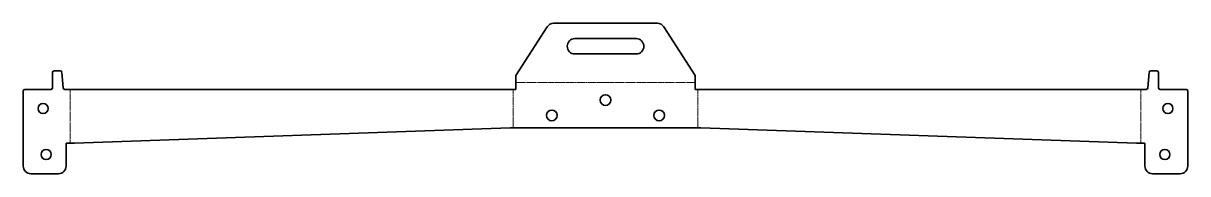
# Model space of a CAD drawing. Header units: inches. Extents: x 0 to 760, y 0 to 98.
import ezdxf

# ---------------------------------------------------------------- set-up
doc = ezdxf.new("R2010")
doc.units = ezdxf.units.IN
doc.header["$MEASUREMENT"] = 0
doc.linetypes.add('Chain', pattern=[13.68, 9.12, -1.14, 2.28, -1.14])
doc.layers.add('SIMUMAK Bend Centerline (ISO)', color=7, linetype='Chain', lineweight=9)
doc.layers.add('SIMUMAK Visible (ISO)', color=7, linetype='Continuous', lineweight=35)

# ---------------------------------------------------------------- blocks, each defined once
blk = doc.blocks.new('SIL-028-CSPT-01_Sheet_15_SIL-028-CSPT-01 (Desplegada)')
at = {"layer": 'SIMUMAK Bend Centerline (ISO)', "ltscale": 0.263158}
for p, q in [((-58.59, 10.5), (58.59, 10.5)), ((-349.2, -29.02), (-349.2, 5.98)), ((-60.35, -19.02), (-60.35, 5.98)), ((60.35, -19.02), (60.35, 5.98)), ((349.2, -29.02), (349.2, 5.98))]:
    blk.add_line(p, q, dxfattribs=at)
at = {"layer": 'SIMUMAK Visible (ISO)'}
for p, q in [((-38.07, 46.74), (-58.59, 15.02)), ((33.87, 49.02), (-33.87, 49.02)), ((58.59, 15.02), (38.07, 46.74)), ((-20, 39.02), (20, 39.02)), ((20, 29.02), (-20, 29.02)), ((-360.84, 16.98), (-360.84, 6.98)), ((-355.75, 17.98), (-359.84, 17.98)), ((-353.87, 6.89), (-354.76, 17.06)), ((353.87, 6.89), (354.76, 17.06)), ((355.75, 17.98), (359.84, 17.98)), ((360.84, 16.98), (360.84, 6.98)), ((-58.59, 15.02), (-58.59, 5.98)), ((58.59, 15.02), (58.59, 5.98)), ((-379.89, 4.98), (-379.89, -44.02)), ((-378.89, 5.98), (-361.84, 5.98)), ((-352.87, 5.98), (-58.59, 5.98)), ((58.59, 5.98), (352.87, 5.98)), ((361.84, 5.98), (378.89, 5.98)), ((379.89, -44.02), (379.89, 4.98)), ((-346.44, -29.02), (-62.11, -19.02)), ((-62.11, -19.02), (62.11, -19.02)), ((62.11, -19.02), (346.44, -29.02)), ((-351.97, -44.02), (-351.97, -29.02)), ((-346.44, -29.02), (-351.97, -29.02)), ((351.97, -29.02), (346.44, -29.02)), ((351.97, -29.02), (351.97, -44.02)), ((-374.89, -49.02), (-356.97, -49.02)), ((356.97, -49.02), (374.89, -49.02))]:
    blk.add_line(p, q, dxfattribs=at)
for centre, radius in [((0, -1.02), 3.5), ((-366.97, -6.52), 3.3), ((-35, -11.02), 3.5), ((35, -11.02), 3.5), ((366.97, -6.52), 3.3), ((-364.97, -36.52), 3.3), ((364.97, -36.52), 3.3)]:
    blk.add_circle(centre, radius, dxfattribs=at)
at = {"layer": 'SIMUMAK Visible (ISO)', "extrusion": (0, 0, -1)}
for centre, radius, start, end in [((33.87, 44.02), 5, 32.90524, 90), ((-33.87, 44.02), 5, 90, 147.09476), ((20, 34.02), 5, 270, 90), ((-20, 34.02), 5, 90, 270), ((359.84, 16.98), 1, 360, 90), ((355.75, 16.98), 1, 90, 175), ((-355.75, 16.98), 1, 5, 90), ((-359.84, 16.98), 1, 90, 180), ((378.89, 4.98), 1, 360, 90), ((-378.89, 4.98), 1, 90, 180), ((374.89, -44.02), 5, 270, 0), ((356.97, -44.02), 5, 180, 270), ((-356.97, -44.02), 5, 270, 0), ((-374.89, -44.02), 5, 180, 270)]:
    blk.add_arc(centre, radius, start, end, dxfattribs=at)
at = {"layer": 'SIMUMAK Visible (ISO)'}
for centre, start, end in [((-361.84, 6.98), 270, 0), ((-352.87, 6.98), 185, 270), ((352.87, 6.98), 270, 355), ((361.84, 6.98), 180, 270)]:
    blk.add_arc(centre, 1, start, end, dxfattribs=at)

msp = doc.modelspace()

# ---------------------------------------------------------------- block references
msp.add_blockref('SIL-028-CSPT-01_Sheet_15_SIL-028-CSPT-01 (Desplegada)', (379.89, 49.02))

doc.saveas('drawing.dxf')
